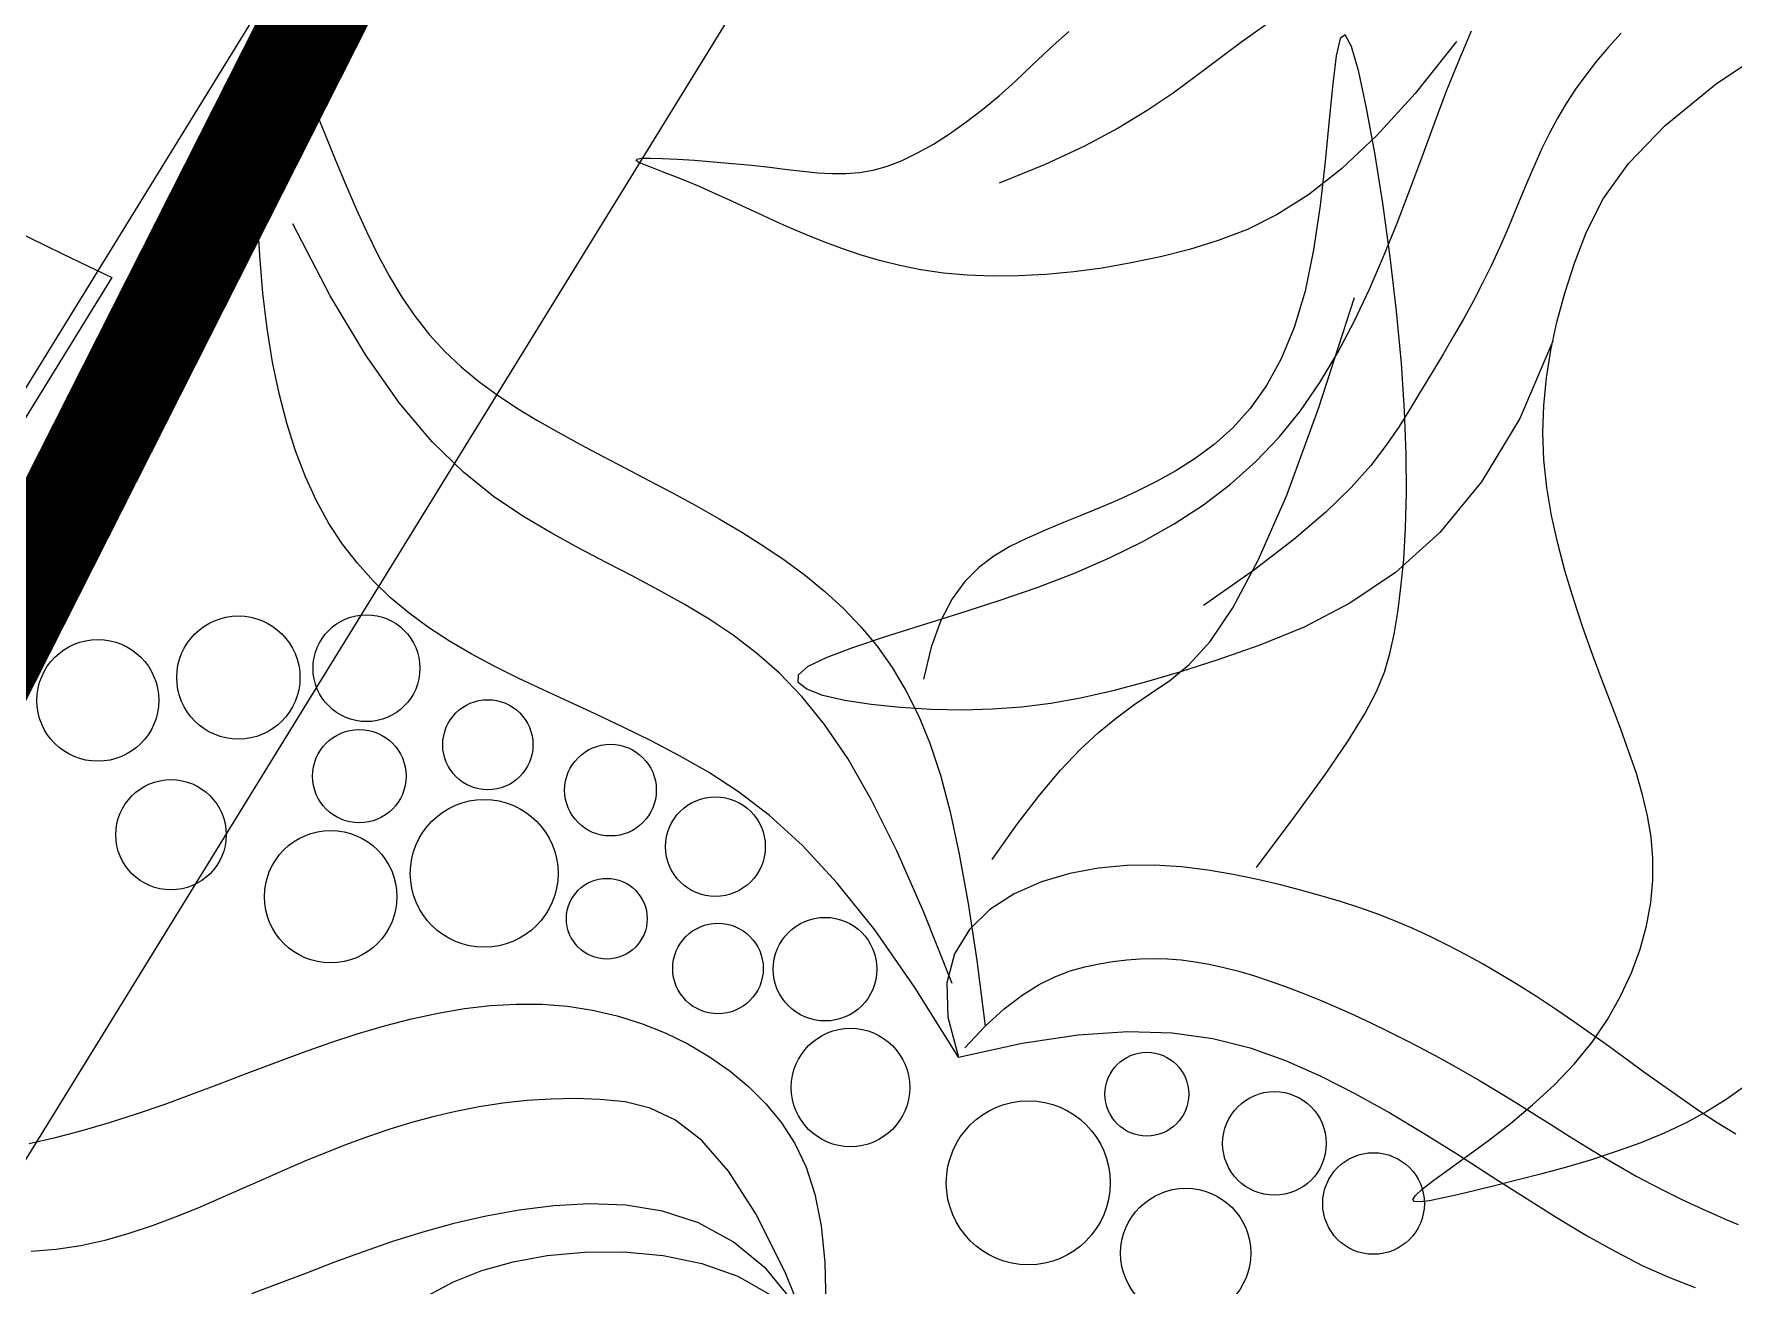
# Model space of a CAD drawing. Header units: millimetres. Extents: x -1030105 to 906887, y -616134 to 1220667.
# Drawn here: x -99296 to -98455, y 530248 to 530867 of the extents above; entities that cross this region are included whole.
import ezdxf

# ---------------------------------------------------------------- set-up
doc = ezdxf.new("R2010")
doc.units = ezdxf.units.MM
doc.header["$MEASUREMENT"] = 0
doc.linetypes.add('DASH', pattern=[0.35, 0.25, -0.1])
doc.linetypes.add('DASHED', pattern=[0.75, 0.5, -0.25])
doc.layers.add('A-Furniture', color=143, linetype='Continuous')
doc.layers.add('A-Tree', color=98, linetype='Continuous')
doc.layers.add('A-Wall', color=6, linetype='Continuous', lineweight=9)

# ---------------------------------------------------------------- blocks, each defined once
blk = doc.blocks.new('FUR')
at = {"layer": 'A-Furniture', "color": 8, "linetype": 'DASH', "lineweight": 9, "ltscale": 1000, "const_width": 50}
blk.add_lwpolyline([(-33574.116996225, 38198.03701352875), (-3.274180926382542e-10, 38211.88251353393), (0, 0), (-7049.126603505938, -1.164153218269348e-10, -0.3011393681377011), (-23981.73349209089, -18888.11748647457), (-49064.43265007329, -18888.11748647457, -0.06124952190979967), (-52473.9447657284, -15923.13210822688), (-52473.9447657284, -15923.13210822688, -0.127607782766149), (-56769.0085550223, -7888.247632739716), (-57047.06649999994, -6235.426486474578, -0.1924218543560013), (-53256.03130311794, 9916.925028712954), (-55726.52506250713, 11649.12232822133, -0.09220963238652186), (-52805.8425345454, 17542.93784715806, -0.09579334497253111), (-54512.04080293298, 23938.01559452759, -0.1077169431674273), (-53957.97341630229, 28268.68321032356, -0.2285839789093287), (-47025.84992466056, 33492.16687116434, 0.2045490622853214), (-42688.61020563537, 36230.61212708103, 0.1311708844373413), (-42047.51066320275, 38025.4441493589, -0.3035398224954187), (-39524.66233420366, 41042.55836063065, -0.3273425619805889)], format="xyb", close=True, dxfattribs=at)
at = {"layer": 'A-Furniture', "color": 8, "linetype": 'DASH', "ltscale": 50}
blk.add_open_spline([(-56447.03599999993, -6097.049467972713), (-55194.80878073322, -4879.432741814177), (-50278.88373038909, -2284.573604768259), (-42421.47772418463, -5454.796933513135), (-32732.45049999998, -11254.02927138517), (-23301.95049999998, -9202.029271385167), (-18023.95049999998, -504.5292713851668), (-16595.45049999998, 8921.470728614833), (-19600.32320915881, 15918.27845925349), (-21321.18391267408, 18705.60147339047), (-21789.72381129679, 19344.96383619693)], degree=3, knots=[32574.7262056019, 32574.7262056019, 32574.7262056019, 32574.7262056019, 37697.74124470179, 48060.13185932349, 55585.25195803288, 69452.98974218499, 76151.42226405158, 84447.8370469563, 94470.7732435007, 98031.73488863441, 98031.73488863441, 98031.73488863441, 98031.73488863441], dxfattribs=at)
blk = doc.blocks.new('CAY8')
at = {"color": 0, "linetype": 'ByBlock'}
for p, q in [((120.2651954275661, 240.8320580839372), (113.8180859910444, 246.6035199139533)), ((126.7249279275584, 234.3489075749694), (120.2651954275661, 240.8320580839372)), ((95.51866932357552, 231.524457416841), (94.0661034186287, 232.8769734594189)), ((97.29175149713592, 229.8318927157616), (95.51866932357552, 231.524457416841)), ((133.2612769529314, 227.1207215663835), (126.7249279275584, 234.3489075749694)), ((99.46145426289331, 227.72103165927), (97.29175149713592, 229.8318927157616)), ((102.0043608789147, 225.1955307200205), (99.46145426289331, 227.72103165927)), ((104.8721743383448, 222.2795224121746), (102.0043608789147, 225.1955307200205)), ((139.9382359642859, 219.114153238037), (133.2612769529314, 227.1207215663835)), ((108.0165976345252, 218.9971392504176), (104.8721743383448, 222.2795224121746)), ((111.3893337596837, 215.3725137485835), (108.0165976345252, 218.9971392504176)), ((114.9420857072928, 211.4297784208993), (111.3893337596837, 215.3725137485835)), ((146.8087120779546, 210.3333159757767), (139.9382359642859, 219.114153238037)), ((118.6265564699734, 207.1930657815265), (114.9420857072928, 211.4297784208993)), ((153.8812670359493, 200.9321639935315), (146.8087120779546, 210.3333159757767)), ((84.68530639835262, 206.0523816292061), (88.84301367321495, 200.5803980106521)), ((122.394449040281, 202.6865083452158), (118.6265564699734, 207.1930657815265)), ((88.84301367321495, 200.5803980106521), (92.8811677725771, 194.9906044101681)), ((126.2058818130699, 197.9375294108195), (122.394449040281, 202.6865083452158)), ((161.1533762352283, 191.1021117118089), (153.8812670359493, 200.9321639935315)), ((76.74225976324124, 193.0038326065423), (83.59433209469898, 194.7274387717353)), ((83.59433209469898, 194.7274387717353), (90.66538726828185, 196.0883997266083)), ((90.66538726828185, 196.0883997266083), (97.99922177128065, 197.0742105147965)), ((92.8811677725771, 194.9906044101681), (96.82064247771814, 189.3087786546985)), ((97.99922177128065, 197.0742105147965), (105.6396320906588, 197.6723661802625)), ((105.6396320906588, 197.6723661802625), (113.6001742562166, 197.8828667590224)), ((113.6001742562166, 197.8828667590224), (121.7734424629471, 197.7557322617886)), ((121.7734424629471, 197.7557322617886), (130.0217904492038, 197.3534876913272)), ((130.0546347882646, 192.9867154185067), (126.2058818130699, 197.9375294108195)), ((130.0217904492038, 197.3534876913272), (138.2075719525546, 196.7386580511247)), ((133.9429033673023, 187.8779435929409), (130.0546347882646, 192.9867154185067)), ((138.2075719525546, 196.7386580511247), (146.193140710895, 195.9737683440781)), ((146.193140710895, 195.9737683440781), (153.8408504617928, 195.1213435736081)), ((153.8408504617928, 195.1213435736081), (161.0130549436017, 194.2439087430048)), ((161.0130549436017, 194.2439087430048), (167.5721078933657, 193.4039888552961)), ((167.5721078933657, 193.4039888552961), (173.3834913730698, 192.6474355832634)), ((96.82064247771814, 189.3087786546985), (100.6856960089517, 183.5596016142972)), ((137.8728829518823, 182.6550911593094), (133.9429033673023, 187.8779435929409)), ((168.6225150728151, 181.0345735510509), (161.1533762352283, 191.1021117118089)), ((173.3834913730698, 192.6474355832634), (178.3252007419742, 191.9534072779807)), ((178.3252007419742, 191.9534072779807), (182.2783596820536, 191.2843889587693)), ((182.2783596820536, 191.2843889587693), (185.1240918758067, 190.6028656467188)), ((185.8279648078915, 188.1081159517871), (183.0552268439442, 187.0014228683376)), ((185.1240918758067, 190.6028656467188), (186.7435210063868, 189.8713223612158)), ((187.0177707562925, 189.0522441228259), (185.8279648078915, 188.1081159517871)), ((186.7435210063868, 189.8713223612158), (187.0177707562925, 189.0522441228259)), ((100.6856960089517, 183.5596016142972), (104.5005865860676, 177.7677541588218)), ((141.8467689437693, 177.3620353426686), (137.8728829518823, 182.6550911593094)), ((165.8807273076109, 182.3026675283127), (158.0953712942155, 180.1320071383034)), ((172.8276924507754, 184.1419452095815), (165.8807273076109, 182.3026675283127)), ((178.6484609031413, 185.6936077879818), (172.8276924507754, 184.1419452095815)), ((183.0552268439442, 187.0014228683376), (178.6484609031413, 185.6936077879818)), ((104.5005865860676, 177.7677541588218), (108.2895724297723, 171.9579171582609)), ((149.7594302318776, 177.5861964342712), (141.1607099419507, 174.6214678108681)), ((145.8667567438115, 172.0426533678128), (141.8467689437693, 177.3620353426686)), ((158.0953712942155, 180.1320071383034), (149.7594302318776, 177.5861964342712)), ((176.2861589464537, 170.920963932027), (168.6225150728151, 181.0345735510509)), ((108.2895724297723, 171.9579171582609), (112.0769117603795, 166.1547714825374)), ((141.1607099419507, 174.6214678108681), (132.5870162451993, 171.1940536630736)), ((149.935041753839, 166.7408224597984), (145.8667567438115, 172.0426533678128)), ((112.0769117603795, 166.1547714825374), (115.8868627980719, 160.3829980017053)), ((124.3261549623876, 167.2601863848849), (116.6200498271082, 162.7948559098168)), ((132.5870162451993, 171.1940536630736), (124.3261549623876, 167.2601863848849)), ((154.0538193760094, 161.5004198434199), (149.935041753839, 166.7408224597984)), ((184.1417832534953, 160.9526972753101), (176.2861589464537, 170.920963932027)), ((379.5013676186736, 166.4372518512337), (379.9519307349274, 140.5676268740081)), ((116.6200498271082, 162.7948559098168), (109.5270962238737, 157.8480823284062)), ((158.2230896602869, 156.3591067930993), (154.0538193760094, 161.5004198434199)), ((192.1868633913564, 151.3211880016697), (184.1417832534953, 160.9526972753101)), ((109.5270962238737, 157.8480823284062), (103.0598074487807, 152.4886432690055)), ((115.8868627980719, 160.3829980017053), (119.743683763556, 154.6672775856223)), ((162.43407125454, 151.3296807809184), (158.2230896602869, 156.3591067930993)), ((103.0598074487807, 152.4886432690055), (97.23069679884247, 146.7853163603595)), ((119.743683763556, 154.6672775856223), (123.6662726553059, 149.0314684172063)), ((166.675787455426, 146.4187233275388), (162.43407125454, 151.3296807809184)), ((200.4188747569297, 142.2178505315478), (192.1868633913564, 151.3211880016697)), ((367.1802860766493, 141.5806322714288), (371.6778717071593, 154.1521932087071)), ((380.4283157178888, 151.2098696183621), (385.2286308232233, 136.9496119462801)), ((97.23069679884247, 146.7853163603595), (92.05227756982822, 140.8068792310823)), ((123.6662726553059, 149.0314684172063), (127.6520865840448, 143.496137931028)), ((170.9372615599295, 141.6328159542118), (166.675787455426, 146.4187233275388)), ((394.354806983416, 135.9283592382289), (386.9707935536662, 144.9208423141336)), ((92.05227756982822, 140.8068792310823), (87.5370630591442, 134.6221095103774)), ((127.6520865840448, 143.496137931028), (131.6932224399006, 138.0810308751115)), ((175.207516864577, 136.9785401819918), (170.9372615599295, 141.6328159542118)), ((208.8979506530686, 133.8044273424621), (200.4188747569297, 142.2178505315478)), ((364.1617605495649, 130.4117586590528), (367.1802860766493, 141.5806322714288)), ((379.9519307349274, 140.5676268740081), (381.9487905320148, 119.9858544853505)), ((87.5370630591442, 134.6221095103774), (83.69756656295249, 128.2997848269242)), ((131.6932224399006, 138.0810308751115), (135.7817771116916, 132.8058919964988)), ((179.47557666596, 132.4624775323919), (175.207516864577, 136.9785401819918)), ((385.2286308232233, 136.9496119462801), (391.8521216872778, 125.2487547117944)), ((403.5172484427039, 128.1074055608278), (394.354806983416, 135.9283592382289)), ((135.7817771116916, 132.8058919964988), (139.9098474883667, 127.6904660427554)), ((183.7304642615218, 128.0912095261392), (179.47557666596, 132.4624775323919)), ((217.9348560014932, 126.1239731380065), (208.8979506530686, 133.8044273424621)), ((362.4925758773552, 120.4409694571168), (364.1617605495649, 130.4117586590528)), ((83.69756656295249, 128.2997848269242), (80.54630137787353, 121.9086828090094)), ((139.9098474883667, 127.6904660427554), (144.0695304605124, 122.75449776184)), ((187.9612029470027, 123.8713176847468), (183.7304642615218, 128.0912095261392)), ((192.1586454876251, 119.8104804794148), (187.9612029470027, 123.8713176847468)), ((227.9030136304082, 119.1898706780648), (217.9348560014932, 126.1239731380065)), ((391.8521216872778, 125.2487547117944), (399.9657279926632, 115.8057812551724)), ((413.9672887228026, 121.4537674851399), (403.5172484427039, 128.1074055608278)), ((80.54630137787353, 121.9086828090094), (78.07909640492471, 115.4967393815768)), ((144.0695304605124, 122.75449776184), (148.2529229165539, 118.0177319008599)), ((148.2529229165539, 118.0177319008599), (152.4521217457677, 113.4999132077737)), ((196.3209625165855, 115.9207641865087), (192.1586454876251, 119.8104804794148)), ((239.1758463674942, 113.0155027231758), (227.9030136304082, 119.1898706780648)), ((362.0430128101598, 111.4636617489978), (362.4925758773552, 120.4409694571168)), ((381.9487905320148, 119.9858544853505), (385.2889236215797, 103.9936928770785)), ((425.2140986149188, 115.963231213982), (413.9672887228026, 121.4537674851399)), ((78.07909640492471, 115.4967393815768), (76.22504296388979, 109.0285236498476)), ((152.4521217457677, 113.4999132077737), (156.6691576230605, 109.2089944302152)), ((200.4481541358418, 112.2153320324742), (196.3209625165855, 115.9207641865087)), ((252.1267770394497, 107.6142520336816), (239.1758463674942, 113.0155027231758)), ((399.9657279926632, 115.8057812551724), (409.2363894201571, 108.3191749173366)), ((436.7668489099979, 111.6315829497125), (425.2140986149188, 115.963231213982)), ((76.22504296388979, 109.0285236498476), (74.8965479783601, 102.4477630155689)), ((156.6691576230605, 109.2089944302152), (160.9457963609475, 105.1057603189711)), ((204.5402204468937, 108.7073472431675), (200.4481541358418, 112.2153320324742)), ((208.5971615512408, 105.4099730455582), (204.5402204468937, 108.7073472431675)), ((267.129228474545, 102.9995013693351), (252.1267770394497, 107.6142520336816)), ((362.6833520985765, 103.275232620168), (362.0430128101598, 111.4636617489978)), ((409.2363894201571, 108.3191749173366), (419.3310456512572, 102.487419038227)), ((448.134710399574, 108.4546088951483), (436.7668489099979, 111.6315829497125)), ((458.9185650939053, 106.4215029772186), (448.134710399574, 108.4546088951483)), ((74.8965479783601, 102.4477630155689), (74.00601837297472, 95.69818488016062)), ((160.9457963609475, 105.1057603189711), (165.3337375577048, 101.1392036245034)), ((212.6189775500552, 102.3363726656335), (208.5971615512408, 105.4099730455582)), ((216.605668545033, 99.49970932970791), (212.6189775500552, 102.3363726656335)), ((284.5566235000024, 99.18463349087142), (267.129228474545, 102.9995013693351)), ((364.2838744935307, 95.67107915413544), (362.6833520985765, 103.275232620168)), ((385.2889236215797, 103.9936928770785), (389.7693066159209, 91.89290024140246)), ((419.3310456512572, 102.487419038227), (429.9166363677232, 98.00899695863518)), ((469.0861398816141, 105.495090013801), (458.9185650939053, 106.4215029772186)), ((478.6968728704396, 105.6316025468859), (469.0861398816141, 105.495090013801)), ((487.8102021691684, 106.7872731189218), (478.6968728704396, 105.6316025468859)), ((165.3337375577048, 101.1392036245034), (169.8846808105609, 97.25831709773229)), ((169.8846808105609, 97.25831709773229), (174.6503257179884, 93.41209348944722)), ((220.5572346379358, 96.91314626475105), (216.605668545033, 99.49970932970791)), ((224.4777006510285, 94.58527613891965), (220.5572346379358, 96.91314626475105)), ((304.7823849432407, 96.18303115889466), (284.5566235000024, 99.18463349087142)), ((429.9166363677232, 98.00899695863518), (440.6601012507908, 94.58239201935248)), ((74.00601837297472, 95.69818488016062), (73.46586107119401, 88.7235166445189)), ((174.6503257179884, 93.41209348944722), (179.6823718775431, 89.54952555063392)), ((228.3871902906194, 92.50640938800098), (224.4777006510285, 94.58527613891965)), ((232.3098519842406, 90.66228589027924), (228.3871902906194, 92.50640938800098)), ((301.8600119076164, 94.1050022954314), (293.4662180614341, 90.05495102833265)), ((303.495600954675, 83.23409154995352), (304.7823849432407, 96.18303115889466)), ((304.7823849432407, 96.18303115889466), (309.8038665773802, 70.73846058691015)), ((366.7148607455547, 88.4465984362414), (364.2838744935307, 95.67107915413544)), ((389.7693066159209, 91.89290024140246), (395.1869161270752, 82.9852347700089)), ((440.6601012507908, 94.58239201935248), (451.2844114138661, 91.9407090769837)), ((451.2844114138661, 91.9407090769837), (461.7366636987081, 89.95553905538145)), ((73.46586107119401, 88.7235166445189), (73.18848299700221, 81.46748571012904)), ((179.6823718775431, 89.54952555063392), (185.0325188871084, 85.6196060321472)), ((236.2698341590312, 89.03864552331834), (232.3098519842406, 90.66228589027924)), ((240.2912852433092, 87.62122816546798), (236.2698341590312, 89.03864552331834)), ((244.3983536635587, 86.39577369435756), (240.2912852433092, 87.62122816546798)), ((248.6151878476394, 85.3480219882058), (244.3983536635587, 86.39577369435756)), ((285.9220129220939, 87.08318279106061), (279.1286070480583, 85.05696893963795)), ((293.4662180614341, 90.05495102833265), (285.9220129220939, 87.08318279106061)), ((288.6110591155175, 69.7307258226665), (293.4662180614341, 90.05495102833265)), ((369.8598692823234, 81.43910368008983), (366.7148607455547, 88.4465984362414)), ((461.7366636987081, 89.95553905538145), (472.0199863781327, 88.53309439447366)), ((472.0199863781327, 88.53309439447366), (482.1375077257417, 87.57958753353341)), ((482.1375077257417, 87.57958753353341), (492.0923560155297, 87.00123091301248)), ((492.0923560155297, 87.00123091301248), (501.8876595198544, 86.70423697283877)), ((501.8876595198544, 86.70423697283877), (511.5265465127104, 86.59481815261279)), ((511.5265465127104, 86.59481815261279), (521.012145267372, 86.5791868928518)), ((521.012145267372, 86.5791868928518), (530.3481054702952, 86.56876605283651)), ((530.3481054702952, 86.56876605283651), (539.5401624579117, 86.49582017246757)), ((73.18848299700221, 81.46748571012904), (73.08629107543129, 73.87381947867289)), ((185.0325188871084, 85.6196060321472), (190.7524663444365, 81.57132768490737)), ((190.7524663444365, 81.57132768490737), (196.884858203457, 77.38447044516397)), ((252.9659362231487, 84.46371292470758), (248.6151878476394, 85.3480219882058)), ((257.4871873862594, 83.75308450935881), (252.9659362231487, 84.46371292470758)), ((262.2652906089515, 83.32436725912157), (257.4871873862594, 83.75308450935881)), ((267.3990353328281, 83.31028981797317), (262.2652906089515, 83.32436725912157)), ((272.9872109988373, 83.84358082995641), (267.3990353328281, 83.31028981797317)), ((279.1286070480583, 85.05696893963795), (272.9872109988373, 83.84358082995641)), ((299.8938571525523, 73.0237495018755), (303.495600954675, 83.23409154995352)), ((373.6555692404745, 74.65357261927602), (369.8598692823234, 81.43910368008983)), ((395.1869161270752, 82.9852347700089), (401.3387287673413, 76.57245465517371)), ((196.884858203457, 77.38447044516397), (203.4361158396005, 73.16196299244803)), ((401.3387287673413, 76.57245465517371), (408.0217211490835, 71.95631808858343)), ((73.08629107543129, 73.87381947867289), (73.07169222909033, 65.8862453512429)), ((195.8666776184418, 73.7740549184764), (178.6556809669437, 62.90303453456181)), ((203.4361158396005, 73.16196299244803), (210.4036049837541, 69.03752119155433)), ((284.7421552298274, 51.97691215039413), (288.6110591155175, 69.7307258226665)), ((294.3650657803682, 65.28939976931906), (299.8938571525523, 73.0237495018755)), ((298.3755771013984, 73.7740549184764), (298.7441979627492, 49.31581859632024)), ((309.8038665773802, 70.73846058691015), (315.222645377582, 49.28924159216876)), ((378.0519074339845, 68.13689911624715), (373.6555692404745, 74.65357261927602)), ((408.0217211490835, 71.95631808858343), (415.0328698842077, 68.43858326205554)), ((73.07169222909033, 65.8862453512429), (73.06126448225587, 57.47454284448941)), ((210.4036049837541, 69.03752119155433), (217.7846913678532, 65.14486090786704)), ((217.7846913678532, 65.14486090786704), (225.5767407229159, 61.61769800572256)), ((287.2971390833864, 59.76843710654975), (294.3650657803682, 65.28939976931906)), ((382.9988306761097, 61.93597703430169), (378.0519074339845, 68.13689911624715)), ((415.0328698842077, 68.43858326205554), (422.1982963301289, 65.43425576060145)), ((422.1982963301289, 65.43425576060145), (429.4607008244657, 62.81133073821002)), ((178.6556809669437, 62.90303453456181), (165.0923102646575, 54.0328152671882)), ((225.5767407229159, 61.61769800572256), (233.7771187802227, 58.58974835089793)), ((279.0779893049712, 56.19825626776765), (287.2971390833864, 59.76843710654975)), ((388.4462857813505, 56.0977002358868), (382.9988306761097, 61.93597703430169)), ((429.4607008244657, 62.81133073821002), (436.791928449953, 60.55105074160565)), ((436.791928449953, 60.55105074160565), (444.163824289195, 58.63465831797112)), ((73.06126448225587, 57.47454284448941), (72.98827025199171, 48.7126999365737)), ((165.0923102646575, 54.0328152671882), (154.6197238138066, 46.76323687021977)), ((233.7771187802227, 58.58974835089793), (242.3831912712503, 56.19472780786054)), ((242.3831912712503, 56.19472780786054), (251.3923239266896, 54.56635224186357)), ((251.3923239266896, 54.56635224186357), (260.7376694824725, 53.85981908119174)), ((260.7376694824725, 53.85981908119174), (270.0955286900589, 54.31625200776216)), ((270.0955286900589, 54.31625200776216), (279.0779893049712, 56.19825626776765)), ((394.3442195625048, 50.66896258462839), (388.4462857813505, 56.0977002358868)), ((444.163824289195, 58.63465831797112), (451.5482334250573, 57.04339601429274)), ((451.5482334250573, 57.04339601429274), (458.9170009403406, 55.75850637755684)), ((458.9170009403406, 55.75850637755684), (466.2419719171903, 54.76123195429136)), ((466.2419719171903, 54.76123195429136), (473.4949914392582, 54.03281529174455)), ((473.4949914392582, 54.03281529174455), (480.6578109397615, 53.55241474976538)), ((508.9336890305221, 53.50656415098092), (516.0652245287511, 53.80772651761981)), ((516.0652245287511, 53.80772651761981), (523.2843527981695, 54.17141374007952)), ((523.2843527981695, 54.17141374007952), (530.6223570299717, 54.56636324311148)), ((530.6223570299717, 54.56636324311148), (538.1000926924189, 54.95453892412661)), ((538.1000926924189, 54.95453892412661), (545.6967043680652, 55.27081057123905)), ((545.6967043680652, 55.27081057123905), (553.380908916728, 55.44327444627015)), ((553.380908916728, 55.44327444627015), (561.1214231981594, 55.40002680946964)), ((561.1214231981594, 55.40002680946964), (568.8869640731591, 55.06916392200401)), ((568.8869640731591, 55.06916392200401), (576.6462484009553, 54.37878204497429)), ((576.6462484009553, 54.37878204497429), (584.3679930420203, 53.25697743987439)), ((72.98827025199171, 48.7126999365737), (72.79014305670171, 39.700756720953)), ((281.8044182860485, 36.48704693376385), (284.7421552298274, 51.97691215039413)), ((298.7441979627492, 49.31581859632024), (299.8229484041021, 28.46840417555541)), ((315.222645377582, 49.28924159216876), (320.9855398335367, 31.32892109902059)), ((400.6425788336801, 45.69665794310458), (394.3442195625048, 50.66896258462839)), ((480.6578109397615, 53.55241474976538), (487.7518072587573, 53.29085193978426)), ((487.7518072587573, 53.29085193978426), (494.8082635864575, 53.21686428701105)), ((494.8082635864575, 53.21686428701105), (501.8584631135982, 53.29918921586977)), ((501.8584631135982, 53.29918921586977), (508.9336890305221, 53.50656415098092)), ((584.3679930420203, 53.25697743987439), (592.020914856761, 51.63184636701953)), ((592.020914856761, 51.63184636701953), (599.6373399369932, 49.39605422449131)), ((154.6197238138066, 46.76323687021977), (146.6810799174655, 40.69413909824107)), ((407.291310408853, 41.22768017376256), (400.6425788336801, 45.69665794310458)), ((72.79014305670171, 39.700756720953), (72.40431641217037, 30.53875329187031)), ((146.6810799174655, 40.69413909824107), (140.7195368787088, 35.42536170675339)), ((272.7483457347498, 41.76123441188429), (261.4519678309607, 34.1503733249574)), ((414.2466177419283, 37.29589706149454), (407.291310408853, 41.22768017376256)), ((140.7195368787088, 35.42536170675339), (136.1782530002183, 30.55674444975193)), ((261.4519678309607, 34.1503733249574), (251.4507171116074, 27.99321961242276)), ((279.7427601667168, 22.95466709594075), (281.8044182860485, 36.48704693376385)), ((421.4897308444288, 33.88307207213256), (414.2466177419283, 37.29589706149454)), ((429.0081363704248, 30.95794259401919), (421.4897308444288, 33.88307207213256)), ((72.40431641217037, 30.53875329187031), (71.76822383719445, 21.32672974199704)), ((136.1782530002183, 30.55674444975193), (132.5003865846102, 25.68812708260702)), ((251.4507171116074, 27.99321961242276), (242.5381239545695, 23.09281932698104)), ((299.8229484041021, 28.46840417555541), (301.57116021203, 10.79100998917602)), ((320.9855398335367, 31.32892109902059), (327.0393684344763, 16.3510460334528)), ((436.7893209720878, 28.48924601516956), (429.0081363704248, 30.95794259401919)), ((444.82077130172, 26.44571972372978), (436.7893209720878, 28.48924601516956)), ((132.5003865846102, 25.68812708260702), (129.1290959345661, 20.41934935924837)), ((242.5381239545695, 23.09281932698104), (234.5077187377919, 19.25221851956485)), ((278.5020927541718, 11.07330955923862), (279.7427601667168, 22.95466709594075)), ((453.089974012737, 24.79610110699468), (444.82077130172, 26.44571972372978)), ((461.5844157569827, 23.50912755311037), (453.089974012737, 24.79610110699468)), ((470.2915831880036, 22.553536450092), (461.5844157569827, 23.50912755311037)), ((479.1947918843962, 21.89389687893163), (470.2915831880036, 22.553536450092)), ((488.2606731315045, 21.4781046956723), (479.1947918843962, 21.89389687893163)), ((497.4516871415562, 21.24988744776238), (488.2606731315045, 21.4781046956723)), ((71.76822383719445, 21.32672974199704), (70.81929884742749, 12.16472616511783)), ((129.1290959345661, 20.41934935924837), (125.6055601766657, 14.40027106959496)), ((227.1530318404639, 16.27446324320226), (220.2675936403994, 13.96259954921879)), ((234.5077187377919, 19.25221851956485), (227.1530318404639, 16.27446324320226)), ((327.0393684344763, 16.3510460334528), (333.3309496702223, 3.849163319815489)), ((506.7302941261241, 21.15297268487666), (497.4516871415562, 21.24988744776238)), ((516.0589542971084, 21.13108795518383), (506.7302941261241, 21.15297268487666)), ((525.4001278657543, 21.12796080750741), (516.0589542971084, 21.13108795518383)), ((534.716275044224, 21.08731879047446), (525.4001278657543, 21.12796080750741)), ((543.9698560446795, 20.95288945251559), (534.716275044224, 21.08731879047446)), ((553.1243738276553, 20.67152656995495), (543.9698560446795, 20.95288945251559)), ((562.1475023521507, 20.20258882486269), (553.1243738276553, 20.67152656995495)), ((571.0079583255374, 19.50856112694055), (562.1475023521507, 20.20258882486269)), ((579.6744584563003, 18.5519283862177), (571.0079583255374, 19.50856112694055)), ((588.115719451549, 17.29517551206845), (579.6744584563003, 18.5519283862177)), ((70.81929884742749, 12.16472616511783), (69.49497496088043, 3.15278265482084)), ((125.6055601766657, 14.40027106959496), (121.8630417288241, 7.48083214064718)), ((213.6449345160672, 12.11967349031511), (207.0785848454125, 10.54873111775123)), ((220.2675936403994, 13.96259954921879), (213.6449345160672, 12.11967349031511)), ((278.0273279300327, 0.5365112464296544), (278.5020927541718, 11.07330955923862)), ((301.57116021203, 10.79100998917602), (303.948165172058, -4.157165630282179)), ((121.8630417288241, 7.48083214064718), (117.9328238325925, -0.4390074663078849)), ((121.8166894076512, 2.428573126957417), (138.7161815662275, 6.420700440192377)), ((138.7161815662275, 6.420700440192377), (154.8035235170482, 8.284150232453612)), ((154.8035235170482, 8.284150232453612), (169.9072955171887, 8.678461557939954)), ((169.9072955171887, 8.678461557939954), (183.8560778239207, 8.263173468754758)), ((183.8560778239207, 8.263173468754758), (196.539868047048, 7.579565180423742)), ((192.8384571090301, 6.384561173685142), (184.1323321780019, 1.9530975651669)), ((200.3057652235166, 8.921515925141648), (192.8384571090301, 6.384561173685142)), ((196.539868047048, 7.579565180423742), (208.0943332042098, 6.695876557774682)), ((207.0785848454125, 10.54873111775123), (200.3057652235166, 8.921515925141648)), ((208.0943332042098, 6.695876557774682), (218.7165576653806, 5.562087627879009)), ((218.7165576653806, 5.562087627879009), (228.6036258015174, 4.12817841676042)), ((69.49497496088043, 3.15278265482084), (67.73268569458196, -5.609060695109292)), ((104.2764667831962, -4.351770759551073), (121.8166894076512, 2.428573126957417)), ((184.1323321780019, 1.9530975651669), (173.6430621059571, -5.357644199151764)), ((228.6036258015174, 4.12817841676042), (237.9526219822674, 2.344128952210667)), ((237.9526219822674, 2.344128952210667), (246.9606305778671, 0.1599192607118312)), ((246.9606305778671, 0.1599192607118312), (255.8247359581601, -2.474470630664655)), ((278.2633775769009, -8.962190919452041), (278.0273279300327, 0.5365112464296544)), ((333.3309496702223, 3.849163319815489), (339.8071020304651, -6.683180116624499)), ((86.2669334361799, -14.57987027222225), (104.2764667831962, -4.351770759551073)), ((117.9328238325925, -0.4390074663078849), (113.8461897289981, -9.459287789000882)), ((255.8247359581601, -2.474470630664655), (264.7420224939724, -5.609060695109292)), ((303.948165172058, -4.157165630282179), (306.913295070497, -16.81692434890829)), ((67.73268569458196, -5.609060695109292), (65.47768538871787, -14.04785797071054)), ((113.8461897289981, -9.459287789000882), (109.6344226599849, -19.68004886607923)), ((173.6430621059571, -5.357644199151764), (160.8263185677006, -16.53243341578309)), ((163.3650333104542, -14.07338959273875), (181.9874255370687, -9.343890068315886)), ((264.7420224939724, -5.609060695109292), (273.8068612795269, -9.25427172345917)), ((273.8068612795269, -9.25427172345917), (282.7027703078074, -13.26212777785804)), ((279.1551535765921, -17.72926001563428), (278.2633775769009, -8.962190919452041)), ((339.8071020304651, -6.683180116624499), (346.4146440044369, -15.75243735046934)), ((65.47768538871787, -14.04785797071054), (62.70651167538199, -22.19903997796609)), ((67.95950910887223, -28.91526446492753), (86.2669334361799, -14.57987027222225)), ((148.0305097563269, -18.6684600432327), (163.3650333104542, -14.07338959273875)), ((282.7027703078074, -13.26212777785804), (291.0105542958499, -17.44505373842367)), ((346.4146440044369, -15.75243735046934), (353.1003940818937, -23.86506145677959)), ((109.6344226599849, -19.68004886607923), (105.3288058669077, -31.20133073527359)), ((135.5177345782595, -23.14473270817507), (148.0305097563269, -18.6684600432327)), ((160.8263185677006, -16.53243341578309), (145.1377732395431, -32.55603938385866)), ((266.811307910235, -27.65615893481845), (272.7483457347498, -19.06313775211856)), ((280.6504925159916, -26.02789755588128), (279.1551535765921, -17.72926001563428)), ((291.0105542958499, -17.44505373842367), (298.3110179612795, -21.61547448429155)), ((306.913295070497, -16.81692434890829), (310.425881694051, -27.62906783383914)), ((62.70651167538199, -22.19903997796609), (59.40352301061102, -30.1251317005208)), ((125.3605874785153, -27.51783887437159), (135.5177345782595, -23.14473270817507)), ((282.7089298014125, -33.94825880121607), (280.6504925159916, -26.02789755588128)), ((298.3110179612795, -21.61547448429155), (304.1849660212629, -25.58581489590688)), ((304.1849660212629, -25.58581489590688), (308.2132031925739, -29.16849985286353)), ((353.1003940818937, -23.86506145677959), (359.8111707529188, -31.45351749512884)), ((49.52561354426325, -48.01749238990124), (67.95950910887223, -28.91526446492753)), ((59.40352301061102, -30.1251317005208), (55.55307784945944, -37.88865812385302)), ((105.3288058669077, -31.20133073527359), (100.9606225905318, -44.12317343568975)), ((110.2486963257343, -36.01707686194095), (117.0929481598159, -31.80340982947928)), ((117.0929481598159, -31.80340982947928), (125.3605874785153, -27.51783887437159)), ((260.9900181296853, -34.3859352725467), (266.811307910235, -27.65615893481845)), ((308.2132031925739, -29.16849985286353), (309.9765341935581, -32.17595423521379)), ((310.425881694051, -27.62906783383914), (314.4452568285724, -37.03439775194965)), ((359.8111707529188, -31.45351749512884), (366.4937925059585, -38.65431846602405)), ((104.3617116789919, -40.17447125856233), (110.2486963257343, -36.01707686194095)), ((145.1377732395431, -32.55603938385866), (126.0330977968133, -54.41323140120039)), ((181.5202619236097, -36.68817267920349), (170.7682121627749, -39.02244119139323)), ((192.6977635651001, -35.00416470212622), (181.5202619236097, -36.68817267920349)), ((204.3194869808376, -33.92039724892493), (192.6977635651001, -35.00416470212622)), ((216.4042020650031, -33.3868503105241), (204.3194869808376, -33.92039724892493)), ((228.970678711712, -33.35350387673498), (216.4042020650031, -33.3868503105241)), ((241.9594787452534, -33.74949624522378), (228.970678711712, -33.35350387673498)), ((254.998331711331, -34.42059894442173), (241.9594787452534, -33.74949624522378)), ((267.6367590859536, -35.19174181113885), (254.998331711331, -34.42059894442173)), ((255.2500648780788, -39.49006167345033), (260.9900181296853, -34.3859352725467)), ((279.4242823446057, -35.88785468146489), (267.6367590859536, -35.19174181113885)), ((289.9104229639506, -36.33386739142406), (279.4242823446057, -35.88785468146489)), ((285.2929255418148, -41.53723744795388), (282.7089298014125, -33.94825880121607)), ((298.6447024187528, -36.35470977736804), (289.9104229639506, -36.33386739142406)), ((305.176642185741, -35.77531167551751), (298.6447024187528, -36.35470977736804)), ((309.0557637403344, -34.42060292255155), (305.176642185741, -35.77531167551751)), ((309.9765341935581, -32.17595423521379), (309.0557637403344, -34.42060292255155)), ((314.4452568285724, -37.03439775194965), (318.9307522599793, -45.47371577004924)), ((55.55307784945944, -37.88865812385302), (51.13953464711267, -45.55214423272082)), ((98.9658739227034, -44.29122430772077), (104.3617116789919, -40.17447125856233)), ((160.4228443875636, -42.05699024763999), (150.4653887045806, -45.84183985787058)), ((170.7682121627749, -39.02244119139323), (160.4228443875636, -42.05699024763999)), ((249.5570366411139, -43.20613304764083), (255.2500648780788, -39.49006167345033)), ((288.3649398487778, -48.84172719404705), (285.2929255418148, -41.53723744795388)), ((366.4937925059585, -38.65431846602405), (373.0950778320785, -45.52998935383039)), ((51.13953464711267, -45.55214423272082), (46.14725185934549, -53.17811501188226)), ((93.67639918657551, -48.38192520432312), (98.9658739227034, -44.29122430772077)), ((100.9606225905318, -44.12317343568975), (96.5611560730631, -58.54561700551676)), ((150.4653887045806, -45.84183985787058), (140.8770752198416, -50.42701003279763)), ((232.415386867915, -48.40196609670784), (238.1741091508902, -47.42449034997662)), ((238.1741091508902, -47.42449034997662), (243.8765219037687, -45.77174430352716)), ((243.8765219037687, -45.77174430352716), (249.5570366411139, -43.20613304764083)), ((318.9307522599793, -45.47371577004924), (323.840135612767, -53.33467724129696)), ((373.0950778320785, -45.52998935383039), (379.561845219594, -52.14305514356784)), ((46.14725185934549, -53.17811501188226), (40.56058794114688, -60.8290954460299)), ((83.26012257032016, -56.52581176021886), (88.43384931323271, -52.45699477640119)), ((88.43384931323271, -52.45699477640119), (93.67639918657551, -48.38192520432312)), ((140.8770752198416, -50.42701003279763), (131.6380912640761, -55.83646868466712)), ((167.9672372492514, -53.57487111515911), (175.0445478023339, -52.14304787488618)), ((175.0445478023339, -52.14304787488618), (181.9774336774226, -51.13014251102686)), ((181.9774336774226, -51.13014251102686), (188.7632880128531, -50.44236741406894)), ((188.7632880128531, -50.44236741406894), (195.4052392349349, -50.00469247747787)), ((195.4052392349349, -50.00469247747787), (201.9064157690609, -49.74208759439171)), ((201.9064157690609, -49.74208759439171), (208.2699460412132, -49.57952265696622)), ((208.2699460412132, -49.57952265696622), (214.4989584767191, -49.44196755919074)), ((214.4989584767191, -49.44196755919074), (220.5965815010368, -49.25439219322107)), ((220.5965815010368, -49.25439219322107), (226.5659435404759, -48.94176645298103)), ((226.5659435404759, -48.94176645298103), (232.415386867915, -48.40196609670784)), ((291.8874328321126, -55.90862173659661), (288.3649398487778, -48.84172719404705)), ((323.840135612767, -53.33467724129696), (329.1249178619419, -60.79235226490528)), ((379.561845219594, -52.14305514356784), (385.840913158785, -58.55604081966703)), ((78.17711722790591, -60.59775489066487), (83.26012257032016, -56.52581176021886)), ((96.5611560730631, -58.54561700551676), (92.18567337413879, -74.41551513680133)), ((126.0330977968133, -54.41323140120039), (102.9679639149708, -83.08877876484439)), ((131.6380912640761, -55.83646868466712), (122.7244530694898, -61.98997533899637)), ((146.1471787225764, -62.14705428327397), (153.4872694171372, -58.38929919914335)), ((153.4872694171372, -58.38929919914335), (160.7710500236808, -55.5944298500599)), ((160.7710500236808, -55.5944298500599), (167.9672372492514, -53.57487111515911)), ((295.8228646019579, -62.78481477231071), (291.8874328321126, -55.90862173659661)), ((385.840913158785, -58.55604081966703), (391.8791001388181, -64.83147136727894)), ((40.56058794114688, -60.8290954460299), (34.36390134868452, -68.56761051998728)), ((73.20673155474833, -64.68220290387217), (78.17711722790591, -60.59775489066487)), ((122.7244530694898, -61.98997533899637), (114.1111340941807, -68.78123742421121)), ((138.7820612322339, -67.0552702219411), (146.1471787225764, -62.14705428327397)), ((300.1336952691072, -69.51719999874877), (295.8228646019579, -62.78481477231071)), ((329.1249178619419, -60.79235226490528), (334.7350458223973, -67.96866462656726)), ((34.36390134868452, -68.56761051998728), (27.37129981347425, -76.41426916234741)), ((63.6914122912367, -72.9261285219236), (68.37086381934387, -68.78853453597367)), ((68.37086381934387, -68.78853453597367), (73.20673155474833, -64.68220290387217)), ((114.1111340941807, -68.78123742421121), (105.7731077955923, -76.10396236775523)), ((131.4232002374938, -73.30152213555084), (138.7820612322339, -67.0552702219411)), ((304.7823849432407, -76.15267111294634), (300.1336952691072, -69.51719999874877)), ((334.7350458223973, -67.96866462656726), (340.6204663069966, -74.9855381123034)), ((391.8791001388181, -64.83147136727894), (397.6232246499076, -71.0318717707687)), ((59.19027523892328, -77.10436359778942), (63.6914122912367, -72.9261285219236)), ((92.18567337413879, -74.41551513680133), (87.98537682665665, -91.0669761398367)), ((124.1018790311155, -81.0733851445093), (131.4232002374938, -73.30152213555084)), ((397.6232246499076, -71.0318717707687), (403.0201051812201, -77.21976701554922)), ((27.37129981347425, -76.41426916234741), (18.71588817516931, -84.22201607822171)), ((54.87944458081074, -81.32584496646996), (59.19027523892328, -77.10436359778942)), ((105.7731077955923, -76.10396236775523), (97.68534763129901, -83.85185759884007)), ((309.7272226361038, -82.72926412214838), (304.7823849432407, -76.15267111294634)), ((340.6204663069966, -74.9855381123034), (346.7311261301747, -81.96489650774129)), ((403.0201051812201, -77.21976701554922), (408.0222954833753, -83.45351376403232)), ((18.71588817516931, -84.22201607822171), (7.360520549949797, -91.80187991478851)), ((46.70826214310546, -89.79381732149159), (50.73128682826973, -85.56608369602873)), ((50.73128682826973, -85.56608369602873), (54.87944458081074, -81.32584496646996)), ((97.68534763129901, -83.85185759884007), (89.82282705861326, -91.91863054490932)), ((116.8493809051379, -90.55843436843679), (124.1018790311155, -81.0733851445093)), ((314.9098129637077, -89.24958427443744), (309.7272226361038, -82.72926412214838)), ((346.7311261301747, -81.96489650774129), (353.0169721047296, -89.0286635985085)), ((408.0222954833753, -83.45351376403232), (412.6052903506443, -89.77479539212618)), ((42.77283068633733, -93.97778337880118), (46.70826214310546, -89.79381732149159)), ((109.7188874121075, -101.7702168933156), (116.8493809051379, -90.55843436843679)), ((320.2675894431468, -95.70737912934965), (314.9098129637077, -89.24958427443744)), ((353.0169721047296, -89.0286635985085), (359.4279510451615, -96.29876317023263)), ((412.6052903506443, -89.77479539212618), (416.7503198381619, -96.22112695241049)), ((7.360520549949797, -91.80187991478851), (-7.731948945676777, -98.96488932151806)), ((38.88745261852637, -98.0867194024595), (42.77283068633733, -93.97778337880118)), ((89.82282705861326, -91.91863054490932), (82.16051953576425, -100.1979886347162)), ((87.98537682665665, -91.0669761398367), (84.13545258356498, -107.6809219785773)), ((325.7379855918425, -102.096396245046), (320.2675894431468, -95.70737912934965)), ((359.4279510451615, -96.29876317023263), (365.9140097651853, -103.8971190093926)), ((416.7503198381619, -96.22112695241049), (420.43861400067, -102.830023499233)), ((-7.731948945676777, -98.96488932151806), (-27.59866619572676, -105.5220729464399)), ((35.0145881010194, -102.0893629281472), (38.88745261852637, -98.0867194024595)), ((82.16051953576425, -100.1979886347162), (74.67339851999895, -108.5836392962283)), ((-27.59866619572676, -105.5220729464399), (-53.27677708362717, -111.2844594373873)), ((27.15624036132249, -109.6507226264348), (31.11669729522873, -105.9544514910212)), ((31.11669729522873, -105.9544514910212), (35.0145881010194, -102.0893629281472)), ((102.851173146666, -114.026167664224), (109.7188874121075, -101.7702168933156)), ((331.2584349264962, -108.4103831796874), (325.7379855918425, -102.096396245046)), ((365.9140097651853, -103.8971190093926), (372.4110176195554, -112.009743078901)), ((420.43861400067, -102.830023499233), (423.6514028940237, -109.6390000860247)), ((23.09672021046026, -113.1552505281197), (27.15624036132249, -109.6507226264348)), ((74.67339851999895, -108.5836392962283), (67.33330911952544, -116.9703320374592)), ((84.13545258356498, -107.6809219785773), (80.81108679597855, -123.4382746179599)), ((336.7663709649223, -114.6430874924172), (331.2584349264962, -108.4103831796874)), ((372.4110176195554, -112.009743078901), (378.7985341290205, -121.0790000548059)), ((423.6514028940237, -109.6390000860247), (426.3699165729649, -116.6855717658891)), ((14.55222863753625, -119.639096614299), (18.90581075030241, -116.4784560274475)), ((18.90581075030241, -116.4784560274475), (23.09672021046026, -113.1552505281197)), ((67.33330911952544, -116.9703320374592), (60.09958304462816, -125.256984685233)), ((96.40891096474843, -126.4696935920128), (102.851173146666, -114.026167664224)), ((105.0389938556928, -118.4875968199831), (116.4375642523974, -116.1663543194718)), ((116.4375642523974, -116.1663543194718), (126.9038940549381, -115.1487590352244)), ((126.9038940549381, -115.1487590352244), (136.732045732324, -115.1253120976817)), ((136.732045732324, -115.1253120976817), (146.2160817543499, -115.7865146375461)), ((146.2160817543499, -115.7865146375461), (155.5906264314708, -116.8708036248117)), ((155.5906264314708, -116.8708036248117), (164.8525514397279, -118.3083593808751)), ((342.1992272238876, -120.7882567417237), (336.7663709649223, -114.6430874924172)), ((426.3699165729649, -116.6855717658891), (428.575385092694, -124.0072535926502)), ((5.231913083744075, -125.5477130095078), (10.00469052950393, -122.6559297782278)), ((10.00469052950393, -122.6559297782278), (14.55222863753625, -119.639096614299)), ((78.26888140303527, -128.2790189441057), (92.41412039581519, -122.4219854051389)), ((92.41412039581519, -122.4219854051389), (105.0389938556928, -118.4875968199831)), ((164.8525514397279, -118.3083593808751), (173.939290295757, -120.0772980666206)), ((173.939290295757, -120.0772980666206), (182.7882765169797, -122.1557358425398)), ((182.7882765169797, -122.1557358425398), (191.3369436209487, -124.5217888687312)), ((347.4944372204209, -126.8396384863572), (342.1992272238876, -120.7882567417237)), ((378.7985341290205, -121.0790000548059), (384.9420413554344, -131.6113427910295)), ((-5.114493194994793, -131.0311596337106), (0.2026129564201256, -128.3332037980854)), ((0.2026129564201256, -128.3332037980854), (5.231913083744075, -125.5477130095078)), ((60.09958304462816, -125.256984685233), (52.92842365517754, -133.3435571456339)), ((62.30921440788552, -136.3681963060499), (78.26888140303527, -128.2790189441057)), ((80.81108679597855, -123.4382746179599), (78.18746561605985, -137.5199560217425)), ((90.55477372163477, -138.2442015877295), (96.40891096474843, -126.4696935920128)), ((191.3369436209487, -124.5217888687312), (199.5227251242995, -127.1535733061446)), ((199.5227251242995, -127.1535733061446), (207.2830545445195, -130.0292053152061)), ((352.5936055708607, -132.8003590267017), (347.4944372204209, -126.8396384863572)), ((428.575385092694, -124.0072535926502), (430.2490385082147, -131.6415606193459)), ((52.92842365517754, -133.3435571456339), (45.77603431215721, -141.1300093257287)), ((207.2830545445195, -130.0292053152061), (214.5553653985717, -133.1268010559488)), ((214.5553653985717, -133.1268010559488), (221.295861148481, -136.4239556645243)), ((357.4550212870181, -138.7110596303955), (352.5936055708607, -132.8003590267017)), ((384.9420413554344, -131.6113427910295), (390.7070213606512, -144.1132241417563)), ((430.2490385082147, -131.6415606193459), (431.3752351990788, -139.6228816485291)), ((44.24105694181526, -146.9990163601378), (62.30921440788552, -136.3681963060499)), ((78.18746561605985, -137.5199560217425), (76.43977519564396, -149.1068881546653)), ((85.4514342721468, -148.4930985617666), (90.55477372163477, -138.2442015877295)), ((221.295861148481, -136.4239556645243), (227.5358250360605, -139.8961801791356)), ((362.0411444782458, -144.6217603078239), (357.4550212870181, -138.7110596303955)), ((45.77603431215721, -141.1300093257287), (38.59861837596145, -148.5163011315362)), ((227.5358250360605, -139.8961801791356), (233.3253102470062, -143.5184646133839)), ((233.3253102470062, -143.5184646133839), (238.7143699678654, -147.2657989798226)), ((390.7070213606512, -144.1132241417563), (395.9589562065903, -159.0910969608431)), ((431.3752351990788, -139.6228816485291), (431.9508468413278, -147.9731004767509)), ((76.43977519564396, -149.1068881546653), (75.74320168656595, -157.3799929800934)), ((81.26156547235041, -156.3597914253023), (85.4514342721468, -148.4930985617666)), ((238.7143699678654, -147.2657989798226), (243.75305738512, -151.1131732928388)), ((366.3144352551408, -150.5824810691756), (362.0411444782458, -144.6217603078239)), ((431.9508468413278, -147.9731004767509), (431.9758734344377, -156.7109746490296)), ((243.75305738512, -151.1131732928388), (248.4914256846623, -155.0355775654443)), ((248.4914256846623, -155.0355775654443), (252.9795280529088, -159.0080018111094)), ((370.237353728824, -156.6432419239845), (366.3144352551408, -150.5824810691756)), ((75.74320168656595, -157.3799929800934), (76.27293124144671, -161.5201924634221)), ((78.14784017660895, -160.9876870891221), (81.26156547235041, -156.3597914253023)), ((143.0460466244058, -161.4047862953503), (153.5963197916226, -159.4727615560314)), ((153.5963197916226, -159.4727615560314), (165.5074139600929, -157.9534022574426)), ((165.5074139600929, -157.9534022574426), (179.1265731094627, -156.959253560859)), ((179.1265731094627, -156.959253560859), (194.8010412199674, -156.6028606262462)), ((252.9795280529088, -159.0080018111094), (257.2674176760793, -163.0054360432387)), ((373.7723600083209, -162.8540628821775), (370.237353728824, -156.6432419239845)), ((395.9589562065903, -159.0910969608431), (400.5633279555641, -177.0514141016229)), ((431.9758734344377, -156.7109746490296), (431.4503149786051, -165.8552617106452)), ((76.27293124144671, -161.5201924634221), (78.14784017660895, -160.9876870891221)), ((124.6389873761964, -166.0566514559887), (133.5093504791894, -163.6369313154992)), ((133.5093504791894, -163.6369313154992), (143.0460466244058, -161.4047862953503)), ((257.2674176760793, -163.0054360432387), (261.3978483173214, -167.0018281834691)), ((376.8819142050797, -169.2649639540086), (373.7723600083209, -162.8540628821775)), ((431.4503149786051, -165.8552617106452), (430.3741714736989, -175.4247192066814)), ((98.56596987055127, -173.328316022742), (107.5082843779692, -171.0086364549843)), ((107.5082843779692, -171.0086364549843), (116.0877133358463, -168.5514015560675)), ((116.0877133358463, -168.5514015560675), (124.6389873761964, -166.0566514559887)), ((261.3978483173214, -167.0018281834691), (265.3843760482141, -170.9669577852528)), ((265.3843760482141, -170.9669577852528), (269.2332575170021, -174.8695623102085)), ((379.5284764288463, -175.925965149012), (376.8819142050797, -169.2649639540086)), ((209.7612086518802, -175.5229433864206), (203.8439835382833, -176.7442659313074)), ((215.418782861454, -174.6767711556222), (209.7612086518802, -175.5229433864206)), ((220.7697813054638, -174.2307592990455), (215.418782861454, -174.6767711556222)), ((225.7672791215173, -174.2099178768894), (220.7697813054638, -174.2307592990455)), ((230.3898994274514, -174.6288360909366), (225.7672791215173, -174.2099178768894)), ((234.7184572647693, -175.4604197093049), (230.3898994274514, -174.6288360909366)), ((238.8593156533043, -176.6671536417616), (234.7184572647693, -175.4604197093049)), ((242.9188376139373, -178.211522797943), (238.8593156533043, -176.6671536417616)), ((269.2332575170021, -174.8695623102085), (272.9507493716683, -178.6783792198894)), ((381.6901484105347, -182.8745814775957), (379.5284764288463, -175.925965149012)), ((430.3741714736989, -175.4247192066814), (428.7474429201775, -185.4381046818944)), ((191.4182800483923, -180.2123217219614), (185.0036513964897, -182.409034847331)), ((197.7140323831209, -178.3157287300182), (191.4182800483923, -180.2123217219614)), ((203.8439835382833, -176.7442659313074), (197.7140323831209, -178.3157287300182)), ((247.0033861678112, -180.0560120871578), (242.9188376139373, -178.211522797943)), ((251.2193243358724, -182.1631064195008), (247.0033861678112, -180.0560120871578)), ((272.9507493716683, -178.6783792198894), (276.5431082608502, -182.3621459755868)), ((400.5633279555641, -177.0514141016229), (404.3856186690336, -198.5006284188039)), ((178.5170712893469, -184.8808580459936), (171.9387270072057, -187.5954867054807)), ((185.0036513964897, -182.409034847331), (178.5170712893469, -184.8808580459936)), ((255.6730151386746, -184.4952907043462), (251.2193243358724, -182.1631064195008)), ((260.4708215968367, -187.0150498516577), (255.6730151386746, -184.4952907043462)), ((265.6669679956922, -189.6744479554163), (260.4708215968367, -187.0150498516577)), ((276.5431082608502, -182.3621459755868), (280.0165908324652, -185.889600039116)), ((280.0165908324652, -185.889600039116), (283.3774537347581, -189.2294788722265)), ((383.407598364096, -190.0983079535345), (381.6901484105347, -182.8745814775957)), ((428.7474429201775, -185.4381046818944), (426.5701293179754, -195.9141756822191)), ((164.9818555041948, -190.491438006733), (157.292956151703, -193.499934579273)), ((171.9387270072057, -187.5954867054807), (164.9818555041948, -190.491438006733)), ((271.1071236775333, -192.383865848029), (265.6669679956922, -189.6744479554163)), ((276.5848192492358, -195.043263546575), (271.1071236775333, -192.383865848029)), ((283.3774537347581, -189.2294788722265), (286.6319536168903, -192.3505199360134)), ((286.6319536168903, -192.3505199360134), (289.7623633073836, -195.218334453004)), ((384.7371361242567, -197.5721345893817), (383.407598364096, -190.0983079535345)), ((281.893585317348, -197.5526010681333), (276.5848192492358, -195.043263546575)), ((286.8269524882217, -199.8118384293248), (281.893585317348, -197.5526010681333)), ((289.7623633073836, -195.218334453004), (292.6550203635288, -197.7860286895575)), ((292.6550203635288, -197.7860286895575), (295.172278522894, -200.0035826722869)), ((385.7350715252851, -205.2710513987386), (384.7371361242567, -197.5721345893817)), ((426.5701293179754, -195.9141756822191), (423.8422306667653, -206.8716897524773)), ((291.17845136906, -201.7209356470976), (286.8269524882217, -199.8118384293248)), ((294.7416125660839, -203.1798527386618), (291.17845136906, -201.7209356470976)), ((297.3099666859725, -204.0885497209656), (294.7416125660839, -203.1798527386618)), ((295.172278522894, -200.0035826722869), (297.176491522916, -201.8209764281328)), ((297.176491522916, -201.8209764281328), (298.5300131012282, -203.1881899840355)), ((298.5300131012282, -203.1881899840355), (299.0951969961843, -204.0552033669355)), ((404.3856186690336, -198.5006284188039), (407.291310408853, -223.9451927653918)), ((298.7343969452213, -204.3719966037079), (297.3099666859725, -204.0885497209656)), ((299.0951969961843, -204.0552033669355), (298.7343969452213, -204.3719966037079)), ((386.4577144018422, -213.1700483954028), (385.7350715252851, -205.2710513987386)), ((423.8422306667653, -206.8716897524773), (420.5887735597225, -218.2585427049034)), ((386.961374588851, -221.2441155928445), (386.4577144018422, -213.1700483954028)), ((420.5887735597225, -218.2585427049034), (416.9348909622659, -229.739183419877)), ((387.3023619202522, -229.4682430042067), (386.961374588851, -221.2441155928445)), ((387.5369862306416, -237.8174206428284), (387.3023619202522, -229.4682430042067)), ((416.9348909622659, -229.739183419877), (413.0307424338407, -240.9071990453867)), ((387.7267712288176, -246.2114080524316), (387.5369862306416, -237.8174206428284)), ((413.0307424338407, -240.9071990453867), (409.0264875327139, -251.3561767281772)), ((387.9540961162656, -254.3490428971545), (387.7267712288176, -246.2114080524316)), ((409.0264875327139, -251.3561767281772), (405.0722858179379, -260.6797036170228)), ((388.3065539695908, -261.8739323716491), (387.9540961162656, -254.3490428971545)), ((388.8717378644815, -268.4296836701087), (388.3065539695908, -261.8739323716491)), ((405.0722858179379, -260.6797036170228), (401.3182968481724, -268.4713668582099)), ((389.7372408767569, -273.6599039869234), (388.8717378644815, -268.4296836701087)), ((401.3182968481724, -268.4713668582099), (397.91468018247, -274.3247536005128)), ((390.9906560827603, -277.2082005162865), (389.7372408767569, -273.6599039869234)), ((392.7195765582455, -278.7181804529155), (390.9906560827603, -277.2082005162865)), ((395.0115953794248, -277.8334509907418), (392.7195765582455, -278.7181804529155)), ((397.91468018247, -274.3247536005128), (395.0115953794248, -277.8334509907418))]:
    blk.add_line(p, q, dxfattribs=at)
for centre, radius in [((199.0700815391338, 185.8189361203713), 16.01319991644086), ((259.9347300518511, 179.4163607037717), 20.50649462682387), ((221.493908985025, 157.007384463288), 16.32382515663548), ((298.3755771013984, 141.0009836398622), 25.82640334534917), ((253.5279222100089, 128.1958516650284), 13.19974248093202), ((340.0198280720306, 92.98174345016923), 18.66980560111515), ((334.2320364848656, 55.2932031202381), 16.32382515663548), ((365.6818765044245, 43.07189794373153), 14.26336976286063), ((392.8179599914602, 15.95379666800909), 12.7195865036326), ((352.7599381733689, 6.914410716623024), 15.71009876382772), ((423.830637969173, -11.16432346706097), 23.27999257596779), ((471.6418227862905, -21.49502332636439), 20.86410866022382), ((377.311633993997, -21.49502332636439), 14.43790307745188), ((408.3242859889888, -48.61314346136896), 14.20473588090774), ((449.6745146317426, -53.77849339121713), 14.72419676962489), ((511.6998446044472, -57.65251055340741), 17.37954461395085), ((435.4603694760899, -84.77061182880243), 16.83705964930526), ((474.2262104527636, -96.39266331537328), 19.41314046695245), ((518.1608007788109, -105.4320304070188), 19.19855683043559)]:
    blk.add_circle(centre, radius, dxfattribs=at)
blk = doc.blocks.new('CÂY')
at = {"layer": 'A-Tree', "color": 8, "ltscale": 10, "xscale": 1.569782766103744, "yscale": 1.569782766103744, "zscale": 1.569782766103744, "rotation": 200.858703561391}
blk.add_blockref('CAY8', (-9251.686346543342, 21561.01204435516), dxfattribs=at)
blk = doc.blocks.new('BỐ TRÍ LAY OUT')
at = {"layer": 'A-Furniture', "color": 3}
for name, p in [('CÂY', (4286.75486311756, 4469.288343299762)), ('FUR', (48783.7433631176, 18654.71482977469))]:
    blk.add_blockref(name, p, dxfattribs=at)
blk = doc.blocks.new('TƯỜNG KIẾN TRÚC')
at = {"color": 0}
blk.add_lwpolyline([(-59109.45050007258, -10951.41178502212, 0.3007712608834658), (-59433.48834112042, -20977.9515451272, -0.1109267746102993), (-58324.95049999893, -25392.9117849312, 0.2744959358900485), (-54764.67693125011, -30745.50201954215), (-54870.07724847212, -30916.70735113195, -0.2737434813125313), (-58524.82350961678, -25400.4982577007, 0.110781498324218), (-59608.28799956816, -21075.5089369925, -0.3003100924078351), (-59276.732707736, -10841.56509468262, 0.1203599662711941), (-56712.10026304639, -2725.501215154189, -0.428868107866043), (-44402.02985209874, 7806.991538148141), (-44422.95049881186, 7608.088214958785, 0.4288927192910423), (-56512.45050001712, -2737.411785252159, -0.1204783687929575)], format="xyb", close=True, dxfattribs=at)
blk = doc.blocks.new('KIẾN TRÚC')
h = blk.add_hatch(color=9)
h.dxf.hatch_style = 1
edge = h.paths.add_edge_path(flags=16)
edge.add_line((62281.95049999998, 27412.02927138517), (55232.82389649404, 27412.02927138505))
edge.add_arc((32545.50878812408, 30716.66293956665), 22926.72829924391, 284.53695158247865, 351.7125813344091, ccw=False)
edge.add_line((38300.21700792988, 8523.911784915952), (13217.51784992669, 8523.911784910597))
edge.add_arc((23753.10182550838, 24110.84943410289), 18813.58963585476, 227.7677182561868, 235.9442986410003, ccw=False)
edge.add_arc((7788.819823088517, 12733.3910908635), 4187.039666959467, 236.0590124962323, 322.4360737019827, ccw=False)
edge.add_arc((13873.5970987339, 18503.25729619298), 12505.26566685072, 190.8327360748526, 227.6605687844487, ccw=False)
edge.add_arc((25477.52443721271, 20792.18331255531), 24332.69085544715, 180.6832153365221, 190.991126688788, ccw=False)
edge.add_arc((3282.93561756362, 20557.21277457592), 2137.084471138149, 101.08076224722828, 181.479400931386, ccw=False)
edge.add_line((2872.204064266523, 22654.45611475036), (4986.06665855035, 23013.11448664329))
edge.add_arc((28039.69241930227, 24288.4119512235), 23088.87273861522, 153.2014320220877, 183.1663029992741, ccw=False)
edge.add_arc((10232.26976538847, 40544.64471371844), 6483.106001901682, 182.8401094538115, 244.3962742115525, ccw=False)
edge.add_arc((-6425.00274742386, 39970.86676714511), 10185.26120742048, 1.420812516492314, 26.70695635716553)
edge.add_arc((10590.58143904217, 49414.25633883046), 9292.69259551461, 144.7133172211654, 211.5754885360199, ccw=False)
edge.add_arc((-12326.15115191392, 64090.21360378864), 17935.64217367859, 328.7375359512051, 356.1899532233969)
edge.add_arc((16735.32676788772, 62308.59922571364), 11181.04393981935, 84.1243873636841, 176.9761863570094, ccw=False)
edge.add_arc((20708.98128665387, 99752.52490135818), 26473.21942281876, 263.8653720447036, 288.4869561324928)
edge.add_arc((35667.35201082098, 54479.70646712999), 21207.13938727637, 73.35106851793267, 108.03023985438841, ccw=False)
edge.add_arc((44765.46109434243, 84516.17499720305), 10177.42256554817, 252.7258710955127, 285.7130125077479)
edge.add_arc((49658.99676799333, 68415.98596348311), 6655.601145545619, 49.49953772748103, 108.7311152981473, ccw=False)
edge.add_arc((48035.04809900769, 66009.84854850778), 9545.540963997893, -2.328829575281418, 51.46764420018991, ccw=False)
edge.add_line((57572.70516659174, 65621.96975748474), (49483.50000000001, 65623.9117849106))
edge.add_line((49483.50000000001, 65623.9117849106), (62281.95049999965, 65623.9117849191))
edge.add_line((62281.95049999965, 65623.9117849191), (62281.95049999998, 27412.02927138517))
h.paths.add_polyline_path([(0, 77895.5), (64428.50000000001, 77895.5), (64428.50000000001, -0.577250000089407), (-1.792749999687658, 0.577250000089407)])
at = {"layer": 'A-Wall'}
blk.add_lwpolyline([(7119.914499981096, 34232.96587952122), (8388.757962471107, 36293.609477491), (8388.757962471107, 40168.3041132607), (8588.757962471107, 40168.3041132607), (9241.49999998114, 40168.30411326047), (9241.49999998114, 39968.30411326047), (8588.757962471107, 39968.3041132607), (8588.757962471107, 36618.41606851458), (9025.919196862495, 37328.95430011232), (9196.231679263758, 37224.10365234001), (7321.000118190423, 34178.10108555353), (7619.914499981096, 34178.10108555353), (7619.914499981096, 34068.3721871298), (14288.75796247064, 34068.3721871298), (14288.75796247064, 37269.80241388897), (14488.75796247064, 37269.80241388897), (14488.75796247064, 33868.3721871298), (7619.914499981096, 33868.3721871298), (7619.914499981096, 33678.10108555353), (7119.914499981096, 33678.10108555353), (7119.914499981096, 34232.96587952122), (7411.87325098156, 34707.20443405677)], close=True, dxfattribs=at)
blk.add_blockref('TƯỜNG KIẾN TRÚC', (62285.79396247002, 65615.61311326921), dxfattribs=at)

msp = doc.modelspace()

# ---------------------------------------------------------------- linework, layer by layer
at = {"color": 1, "linetype": 'DASHED', "ltscale": 1000, "const_width": 50}
msp.add_lwpolyline([(-78070.66649622499, 561486.5662849139), (-44496.54950000049, 561500.4117849191), (-44496.54950000002, 523288.5292713852), (-51545.67610350606, 523288.5292713851, -0.3011393681377011), (-68478.28299209109, 504400.4117849106), (-93560.98215007345, 504400.4117849106, -0.06124952190979967), (-96970.49426572846, 507365.3971631583), (-95985.65071073879, 508253.6354169543, -0.1789094553322439), (-99393.28219433251, 517053.1027849106), (-101543.616, 517053.1027849106, -0.1924218543560013), (-97752.580803118, 533205.4543000981), (-100223.0745625073, 534937.6515996065, -0.09220963238652186), (-97302.3920345456, 540831.4671185432, -0.09579334497253111), (-99008.59030293307, 547226.5448659128, -0.1077169431674273), (-98454.52291630238, 551557.2124817087, -0.2285839789093287), (-91522.39942466054, 556780.6961425495, 0.2045490622853214), (-87185.15970563545, 559519.1413984662, 0.1311708844373413), (-86544.06016320275, 561313.9734207441, -0.3035398224954187), (-84021.21183420374, 564331.0876320158, -0.3273425619805889)], format="xyb", close=True, dxfattribs=at)
at = {"color": 3}
msp.add_circle((-94489.74203751009, 531446.3024138749), 5942.613100312441, dxfattribs=at)

# ---------------------------------------------------------------- block references
for name, p in [('KIẾN TRÚC', (-106778.5, 495876.5)), ('BỐ TRÍ LAY OUT', (-93480.29286311776, 504642.1131132607))]:
    msp.add_blockref(name, p, dxfattribs=at)

doc.saveas('drawing.dxf')
